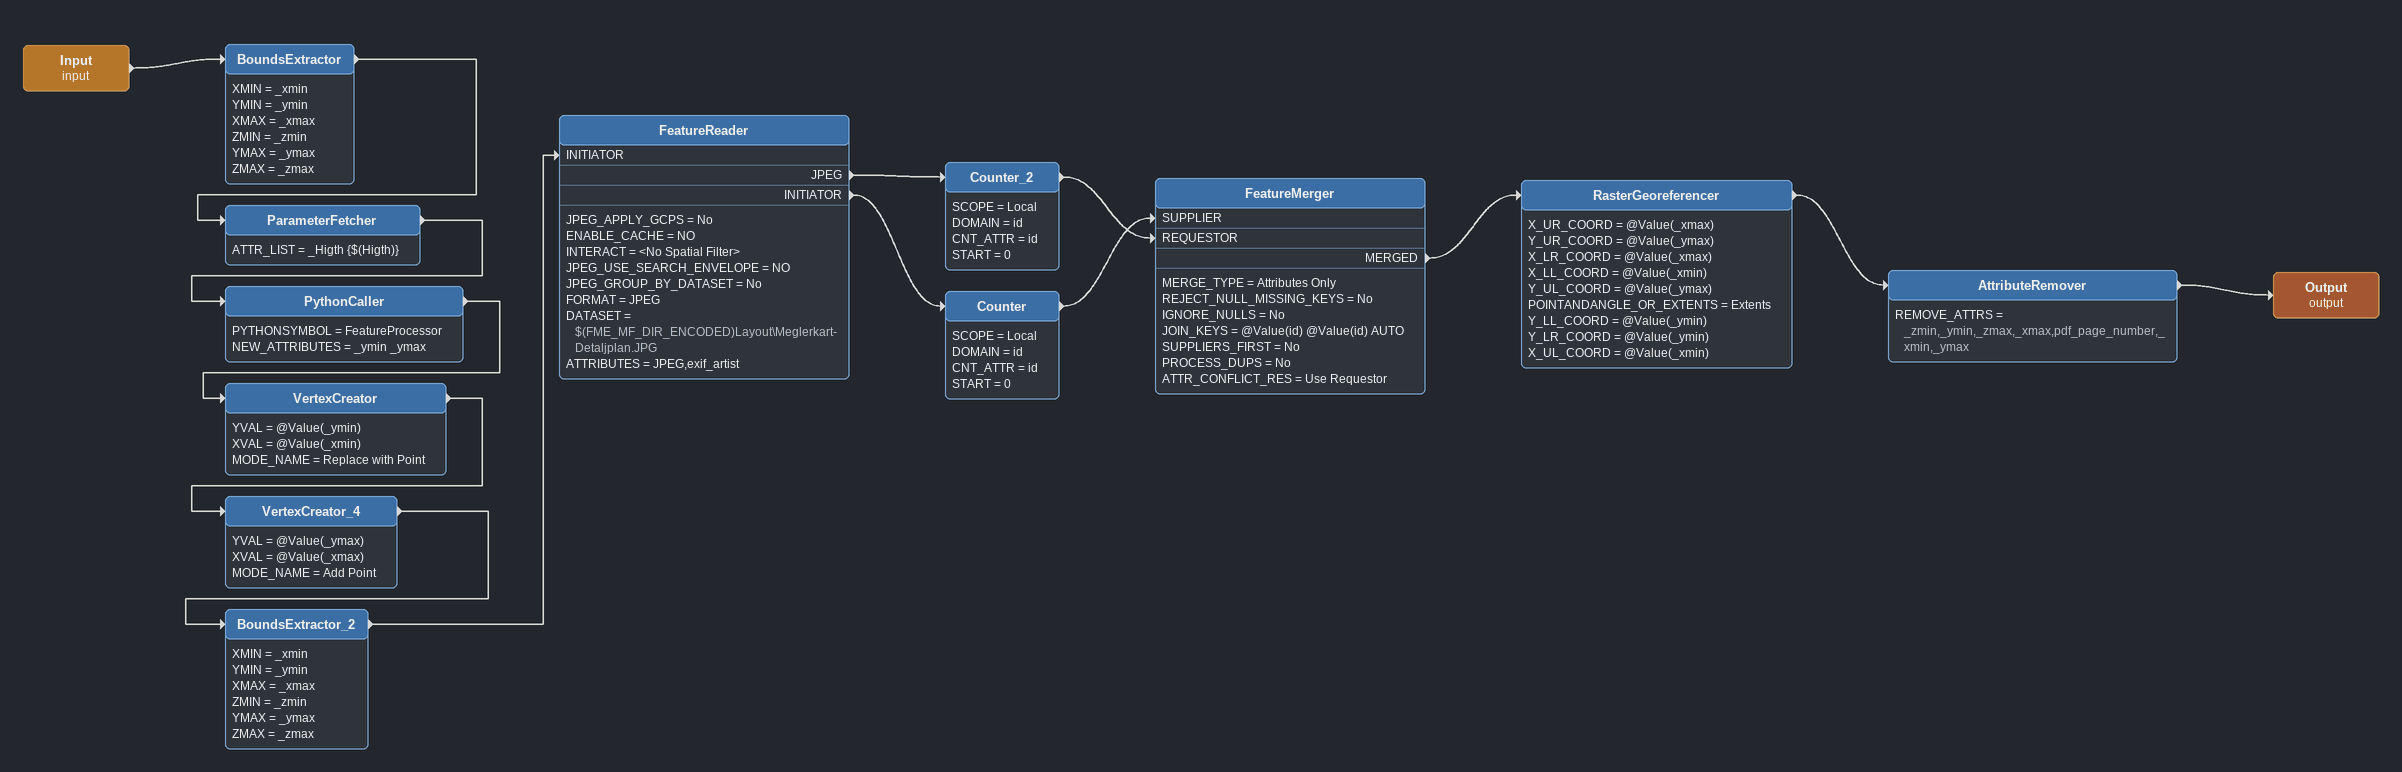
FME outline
Input (input)
    -> BoundsExtractor
BoundsExtractor
    XMIN = _xmin
    YMIN = _ymin
    XMAX = _xmax
    ZMIN = _zmin
    YMAX = _ymax
    ZMAX = _zmax
    -> ParameterFetcher
ParameterFetcher
    ATTR_LIST = _Higth {$(Higth)}
    -> PythonCaller
PythonCaller
    PYTHONSYMBOL = FeatureProcessor
    NEW_ATTRIBUTES = _ymin _ymax
    -> VertexCreator
VertexCreator
    YVAL = @Value(_ymin)
    XVAL = @Value(_xmin)
    MODE_NAME = Replace with Point
    -> VertexCreator_4
VertexCreator_4
    YVAL = @Value(_ymax)
    XVAL = @Value(_xmax)
    MODE_NAME = Add Point
    -> BoundsExtractor_2
BoundsExtractor_2
    XMIN = _xmin
    YMIN = _ymin
    XMAX = _xmax
    ZMIN = _zmin
    YMAX = _ymax
    ZMAX = _zmax
    -> FeatureReader [INITIATOR]
FeatureReader
    JPEG_APPLY_GCPS = No
    ENABLE_CACHE = NO
    INTERACT = <No Spatial Filter>
    JPEG_USE_SEARCH_ENVELOPE = NO
    JPEG_GROUP_BY_DATASET = No
    FORMAT = JPEG
    DATASET = $(FME_MF_DIR_ENCODED)Layout\Meglerkart-Detaljplan.JPG
    ATTRIBUTES = JPEG,exif_artist
    JPEG -> Counter_2
    INITIATOR -> Counter
Counter_2
    SCOPE = Local
    DOMAIN = id
    CNT_ATTR = id
    START = 0
    -> FeatureMerger [REQUESTOR]
Counter
    SCOPE = Local
    DOMAIN = id
    CNT_ATTR = id
    START = 0
    -> FeatureMerger [SUPPLIER]
FeatureMerger
    MERGE_TYPE = Attributes Only
    REJECT_NULL_MISSING_KEYS = No
    IGNORE_NULLS = No
    JOIN_KEYS = @Value(id) @Value(id) AUTO
    SUPPLIERS_FIRST = No
    PROCESS_DUPS = No
    ATTR_CONFLICT_RES = Use Requestor
    MERGED -> RasterGeoreferencer
RasterGeoreferencer
    X_UR_COORD = @Value(_xmax)
    Y_UR_COORD = @Value(_ymax)
    X_LR_COORD = @Value(_xmax)
    X_LL_COORD = @Value(_xmin)
    Y_UL_COORD = @Value(_ymax)
    POINTANDANGLE_OR_EXTENTS = Extents
    Y_LL_COORD = @Value(_ymin)
    Y_LR_COORD = @Value(_ymin)
    X_UL_COORD = @Value(_xmin)
    -> AttributeRemover
AttributeRemover
    REMOVE_ATTRS = _zmin,_ymin,_zmax,_xmax,pdf_page_number,_xmin,_ymax
    -> Output (output)
Output (output)
